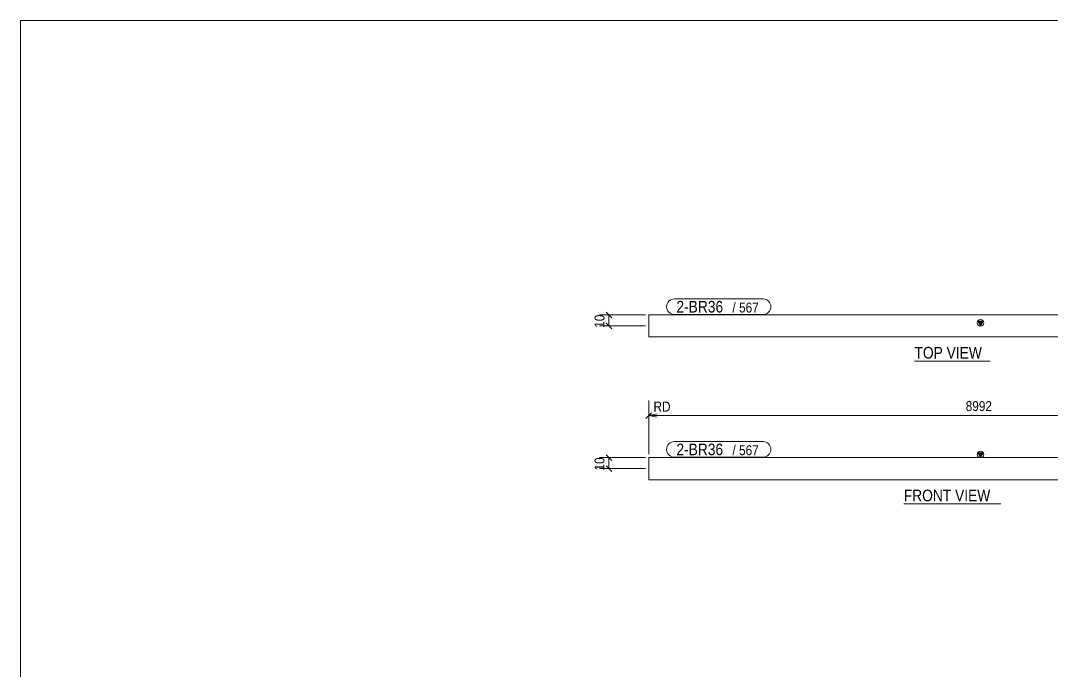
# Model space of a CAD drawing. Header units: millimetres. Extents: x 2 to 579, y 1 to 405.
# Drawn here: x 5 to 316.2, y 208.8 to 405 of the extents above; entities that cross this region are included whole.
import ezdxf

# ---------------------------------------------------------------- set-up
doc = ezdxf.new("R2010")
doc.units = ezdxf.units.MM
doc.linetypes.add('XKITLINE00', pattern=[0])
for name, color, linetype, lineweight in [('Dimensions', 7, 'Continuous', 0), ('DrawingSheet', 5, 'Continuous', 0), ('OtherObjectType', 7, 'Continuous', 0), ('Part', 2, 'Continuous', 0), ('PartMark', 7, 'Continuous', 0)]:
    doc.layers.add(name, color=color, linetype=linetype, lineweight=lineweight)
doc.styles.add('ARIAL', font='ARIAL.TTF')

# ---------------------------------------------------------------- blocks, each defined once
blk = doc.blocks.new('*A1')
at = {"layer": 'Part'}
blk.add_hatch(color=2, dxfattribs=at).paths.add_polyline_path([(293.75, 274.66), (295.35, 274.66), (294.55, 273.26)], flags=17)
at = {"layer": 'Part', "color": 2, "linetype": 'XKITLINE00', "lineweight": 0}
for p, q in [((294.55, 273.26), (293.75, 274.66)), ((293.75, 274.66), (295.35, 274.66)), ((295.35, 274.66), (294.55, 273.26)), ((194.45, 273.26), (294.45, 273.26)), ((194.45, 267.56), (194.45, 273.26)), ((294.55, 273.26), (394.55, 273.26)), ((394.55, 273.26), (394.55, 272.28)), ((394.55, 272.28), (394.55, 266.59)), ((194.45, 266.59), (194.45, 267.56)), ((294.45, 266.59), (194.45, 266.59)), ((394.55, 266.59), (294.55, 266.59))]:
    blk.add_line(p, q, dxfattribs=at)
blk.add_circle((294.55, 274.16), 1, dxfattribs=at)
blk = doc.blocks.new('*A2')
at = {"layer": 'Part'}
blk.add_hatch(color=2, dxfattribs=at).paths.add_polyline_path([(293.75, 314.36), (295.35, 314.36), (294.55, 312.96)], flags=17)
at = {"layer": 'Part', "color": 2, "linetype": 'XKITLINE00', "lineweight": 0}
for p, q in [((294.45, 316.29), (194.45, 316.29)), ((194.45, 316.29), (194.45, 309.62)), ((294.55, 312.96), (293.75, 314.36)), ((293.75, 314.36), (295.35, 314.36)), ((394.55, 316.29), (294.55, 316.29)), ((295.35, 314.36), (294.55, 312.96)), ((394.55, 309.62), (394.55, 316.29)), ((194.45, 309.62), (294.45, 309.62)), ((294.55, 309.62), (394.55, 309.62))]:
    blk.add_line(p, q, dxfattribs=at)
blk.add_circle((294.55, 313.86), 1, dxfattribs=at)
blk = doc.blocks.new('*A5')
at = {"layer": 'DrawingSheet', "color": 5, "linetype": 'XKITLINE00', "lineweight": 0}
for p, q in [((579, 405), (5, 405)), ((5, 405), (5, 5))]:
    blk.add_line(p, q, dxfattribs=at)
blk = doc.blocks.new('*A13')
at = {"layer": 'Dimensions', "color": 7, "linetype": 'XKITLINE00', "lineweight": 0}
for p, q in [((181.6, 274.1), (183.3, 272.41)), ((193.45, 273.26), (179.6, 273.26)), ((181.6, 270.77), (183.3, 269.07)), ((182.45, 269.92), (182.45, 273.26)), ((193.45, 269.92), (179.6, 269.92))]:
    blk.add_line(p, q, dxfattribs=at)
at = {"layer": 'Dimensions', "color": 3}
for p in [(182.45, 273.26), (182.45, 269.92)]:
    blk.add_point(p, dxfattribs=at)
at = {"layer": 'Dimensions', "color": 3, "style": 'ARIAL', "width": 0.85}
blk.add_text('10', height=3, rotation=90.0002, dxfattribs=at).set_placement((181.1, 269.36))
blk = doc.blocks.new('*A14')
at = {"layer": 'Dimensions', "color": 7, "linetype": 'XKITLINE00', "lineweight": 0}
for p, q in [((194.45, 274.26), (194.45, 290.42)), ((195.3, 286.77), (193.6, 285.07)), ((194.45, 274.26), (194.45, 288.77)), ((196.95, 286.42), (194.45, 285.92)), ((395.4, 286.77), (393.7, 285.07)), ((394.55, 274.26), (394.55, 288.77)), ((194.45, 285.92), (394.55, 285.92)), ((196.95, 285.42), (194.45, 285.92)), ((201.67, 285.92), (194.45, 285.92))]:
    blk.add_line(p, q, dxfattribs=at)
at = {"layer": 'Dimensions', "color": 3}
for p in [(194.45, 285.92), (394.55, 285.92)]:
    blk.add_point(p, dxfattribs=at)
at = {"layer": 'Dimensions', "color": 7}
blk.add_point((194.45, 285.92), dxfattribs=at)
at = {"layer": 'Dimensions', "color": 3, "style": 'ARIAL', "width": 0.85}
for s, p in [('RD', (195.89, 287.12)), ('8992', (290.05, 287.27))]:
    blk.add_text(s, height=3, dxfattribs=at).set_placement(p)
blk.add_text('8992', height=3, rotation=90.0002, dxfattribs=at).set_placement((393.35, 275.72))
blk = doc.blocks.new('*A15')
at = {"layer": 'PartMark', "color": 7, "linetype": 'XKITLINE00', "lineweight": 0}
for p, q in [((202.2, 278.06), (228.96, 278.06)), ((202.2, 273.36), (228.96, 273.36))]:
    blk.add_line(p, q, dxfattribs=at)
for centre, start, end in [((202.2, 275.71), 90, 270), ((228.96, 275.71), 270, 90)]:
    blk.add_arc(centre, 2.35, start, end, dxfattribs=at)
at = {"layer": 'PartMark', "color": 1, "style": 'ARIAL', "width": 0.85}
blk.add_text('2-BR36', height=3.5, dxfattribs=at).set_placement((202.8, 273.96))
at = {"layer": 'PartMark', "color": 3, "style": 'ARIAL', "width": 0.85}
for s, p in [('/', (219.68, 273.96)), ('567', (221.69, 273.96))]:
    blk.add_text(s, height=3, dxfattribs=at).set_placement(p)
blk = doc.blocks.new('*A16')
at = {"layer": 'OtherObjectType', "color": 7, "linetype": 'XKITLINE00', "lineweight": 0}
blk.add_line((271.38, 259.34), (300.67, 259.34), dxfattribs=at)
at = {"layer": 'OtherObjectType', "color": 7, "style": 'ARIAL', "width": 0.85}
blk.add_text('FRONT VIEW', height=3.5, dxfattribs=at).set_placement((271.38, 260.09))
blk = doc.blocks.new('*A17')
at = {"layer": 'Dimensions', "color": 7, "linetype": 'XKITLINE00', "lineweight": 0}
for p, q in [((193.45, 316.29), (179.6, 316.29)), ((181.6, 317.14), (183.3, 315.44)), ((182.45, 312.96), (182.45, 316.29)), ((193.45, 312.96), (179.6, 312.96)), ((181.6, 313.8), (183.3, 312.11))]:
    blk.add_line(p, q, dxfattribs=at)
at = {"layer": 'Dimensions', "color": 3}
for p in [(182.45, 316.29), (182.45, 312.96)]:
    blk.add_point(p, dxfattribs=at)
at = {"layer": 'Dimensions', "color": 3, "style": 'ARIAL', "width": 0.85}
blk.add_text('10', height=3, rotation=90.0002, dxfattribs=at).set_placement((181.1, 312.4))
blk = doc.blocks.new('*A18')
at = {"layer": 'PartMark', "color": 7, "linetype": 'XKITLINE00', "lineweight": 0}
for p, q in [((202.2, 321.09), (228.96, 321.09)), ((202.2, 316.39), (228.96, 316.39))]:
    blk.add_line(p, q, dxfattribs=at)
for centre, start, end in [((202.2, 318.74), 90, 270), ((228.96, 318.74), 270, 90)]:
    blk.add_arc(centre, 2.35, start, end, dxfattribs=at)
at = {"layer": 'PartMark', "color": 1, "style": 'ARIAL', "width": 0.85}
blk.add_text('2-BR36', height=3.5, dxfattribs=at).set_placement((202.8, 316.99))
at = {"layer": 'PartMark', "color": 3, "style": 'ARIAL', "width": 0.85}
for s, p in [('/', (219.68, 316.99)), ('567', (221.69, 316.99))]:
    blk.add_text(s, height=3, dxfattribs=at).set_placement(p)
blk = doc.blocks.new('*A19')
at = {"layer": 'OtherObjectType', "color": 7, "linetype": 'XKITLINE00', "lineweight": 0}
blk.add_line((274.61, 302.37), (297.44, 302.37), dxfattribs=at)
at = {"layer": 'OtherObjectType', "color": 7, "style": 'ARIAL', "width": 0.85}
blk.add_text('TOP VIEW', height=3.5, dxfattribs=at).set_placement((274.61, 303.12))

msp = doc.modelspace()

# ---------------------------------------------------------------- block references
at = {"lineweight": 0}
for name in ['*A5', '*A18', '*A17', '*A19', '*A14', '*A15', '*A13', '*A16']:
    msp.add_blockref(name, (0, 0), dxfattribs=at)
at = {"layer": 'Part', "lineweight": 0}
for name in ['*A2', '*A1']:
    msp.add_blockref(name, (0, 0), dxfattribs=at)

doc.saveas('drawing.dxf')
